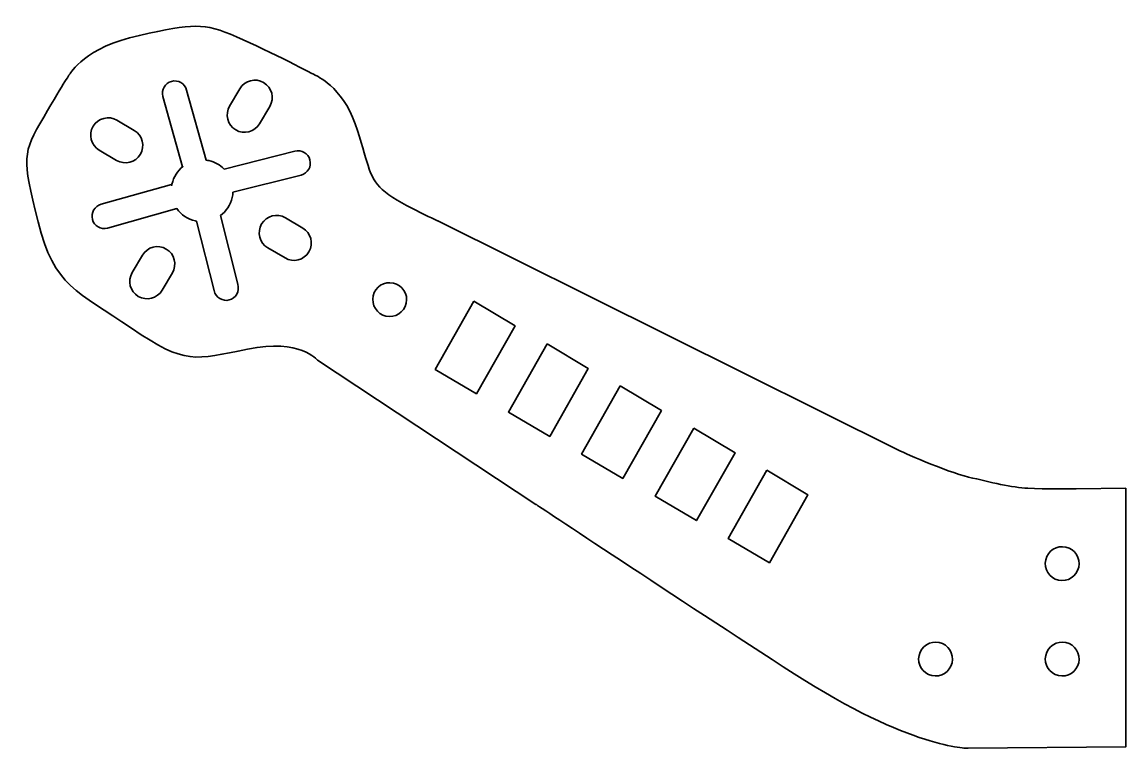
# Model space of a CAD drawing. Header units: inches. Extents: x 48 to 467, y -379 to -103.
import ezdxf

# ---------------------------------------------------------------- set-up
doc = ezdxf.new("R2010")
doc.units = ezdxf.units.IN
doc.header["$MEASUREMENT"] = 0
doc.layers.add('Layer 2', color=7, linetype='Continuous')

# ---------------------------------------------------------------- blocks, each defined once
blk = doc.blocks.new('block 2')
at = {"layer": 'Layer 2', "color": 13, "lineweight": 35, "true_color": 0xf06a5b}
for points in [[(219.36, -209.08), (235, -218.45), (220.35, -244.21), (204.68, -234.97), (219.36, -209.08)], [(247.19, -225.33), (262.83, -234.7), (248.18, -260.45), (232.51, -251.21), (247.19, -225.33)], [(274.94, -241.26), (290.57, -250.63), (275.91, -276.39), (260.25, -267.15), (274.94, -241.26)], [(302.91, -257.25), (318.54, -266.63), (303.89, -292.38), (288.23, -283.14), (302.91, -257.25)], [(330.6, -273.26), (346.24, -282.63), (331.59, -308.38), (315.92, -299.14), (330.6, -273.26)]]:
    blk.add_lwpolyline(points, dxfattribs=at)
for points, knots in [([(466.96, -280.12), (466.96, -280.12), (466.96, -378.27), (466.96, -378.27), (466.96, -378.27), (407.03, -378.84), (407.03, -378.84), (407.03, -378.84), (385.22, -379.09), (340.98, -350.56), (296.74, -322.02), (242.96, -286.24), (242.96, -286.24), (242.96, -286.24), (159.96, -231.51), (159.96, -231.51), (159.96, -231.51), (153.53, -223.19), (133.44, -227.27), (113.36, -231.35), (110.02, -233.46), (89.43, -219.39), (68.83, -205.32), (59.92, -203.61), (53.87, -178.93), (47.82, -154.25), (47.91, -153.22), (56.02, -139.21), (64.13, -125.19), (66.06, -122.72), (66.06, -122.72), (66.06, -122.72), (71.72, -112.59), (92.37, -108.17), (113.01, -103.74), (116.39, -103.12), (129.29, -108.73), (142.2, -114.35), (159.28, -123.33), (159.28, -123.33), (159.28, -123.33), (169.36, -127.65), (174.3, -141.73), (179.24, -155.81), (178.94, -161.65), (184.6, -166.72), (190.26, -171.78), (205.74, -178.64), (205.74, -178.64), (205.74, -178.64), (380.63, -265.7), (380.63, -265.7), (380.63, -265.7), (398.76, -273.89), (407.19, -275.86), (415.61, -277.82), (423.74, -279.86), (429.76, -280.14), (435.78, -280.41), (448.1, -280.32), (448.1, -280.32), (448.1, -280.32), (466.96, -280.12), (466.96, -280.12)], [0, 0, 0, 0, 1, 1, 1, 2, 2, 2, 3, 3, 3, 4, 4, 4, 5, 5, 5, 6, 6, 6, 7, 7, 7, 8, 8, 8, 9, 9, 9, 10, 10, 10, 11, 11, 11, 12, 12, 12, 13, 13, 13, 14, 14, 14, 15, 15, 15, 16, 16, 16, 17, 17, 17, 18, 18, 18, 19, 19, 19, 20, 20, 20, 21, 21, 21, 21]), ([(157.12, -155.47), (156.46, -152.97), (153.9, -151.49), (151.4, -152.15), (151.4, -152.15), (124.53, -158.96), (124.53, -158.96), (123.01, -157.39), (121.04, -156.24), (118.75, -155.72), (118.41, -155.65), (118.07, -155.59), (117.74, -155.55), (117.74, -155.55), (110.29, -128.93), (110.29, -128.93), (109.63, -126.44), (107.06, -124.95), (104.57, -125.62), (102.07, -126.28), (100.59, -128.84), (101.25, -131.34), (101.25, -131.34), (108.72, -158.04), (108.72, -158.04), (108.72, -158.04), (108.86, -158.01), (108.86, -158.01), (106.84, -159.62), (105.34, -161.89), (104.73, -164.6), (104.69, -164.78), (104.67, -164.96), (104.64, -165.15), (104.64, -165.15), (104.55, -164.83), (104.55, -164.83), (104.55, -164.83), (77.85, -172.3), (77.85, -172.3), (75.35, -172.96), (73.86, -175.53), (74.53, -178.02), (75.2, -180.52), (77.76, -182), (80.26, -181.33), (80.26, -181.33), (106.63, -173.96), (106.63, -173.96), (108.25, -176.23), (110.67, -177.95), (113.61, -178.61), (113.75, -178.64), (113.88, -178.65), (114.02, -178.68), (114.02, -178.68), (120.72, -205.09), (120.72, -205.09), (121.42, -207.7), (124.01, -209.29), (126.5, -208.62), (129, -207.96), (130.45, -205.3), (129.76, -202.68), (129.76, -202.68), (123.14, -176.59), (123.14, -176.59), (125.32, -174.97), (126.97, -172.6), (127.62, -169.73), (127.77, -169.07), (127.84, -168.41), (127.88, -167.76), (127.88, -167.76), (153.81, -161.19), (153.81, -161.19), (156.3, -160.52), (157.79, -157.97), (157.12, -155.47)], [0, 0, 0, 0, 1, 1, 1, 2, 2, 2, 3, 3, 3, 4, 4, 4, 5, 5, 5, 6, 6, 6, 7, 7, 7, 8, 8, 8, 9, 9, 9, 10, 10, 10, 11, 11, 11, 12, 12, 12, 13, 13, 13, 14, 14, 14, 15, 15, 15, 16, 16, 16, 17, 17, 17, 18, 18, 18, 19, 19, 19, 20, 20, 20, 21, 21, 21, 22, 22, 22, 23, 23, 23, 24, 24, 24, 25, 25, 25, 26, 26, 26, 26]), ([(139.55, -126.09), (142.7, -127.94), (143.74, -131.99), (141.88, -135.14), (141.88, -135.14), (138, -141.71), (138, -141.71), (136.16, -144.85), (132.1, -145.89), (128.96, -144.04), (128.96, -144.04), (128.96, -144.04), (128.96, -144.04), (125.81, -142.18), (124.77, -138.13), (126.62, -134.99), (126.62, -134.99), (130.5, -128.42), (130.5, -128.42), (132.36, -125.28), (136.41, -124.23), (139.55, -126.09), (139.55, -126.09), (139.55, -126.09), (139.55, -126.09)], [0, 0, 0, 0, 1, 1, 1, 2, 2, 2, 3, 3, 3, 4, 4, 4, 5, 5, 5, 6, 6, 6, 7, 7, 7, 8, 8, 8, 8]), ([(92.73, -153.3), (90.88, -156.44), (86.82, -157.49), (83.68, -155.63), (83.68, -155.63), (77.11, -151.75), (77.11, -151.75), (73.96, -149.9), (72.93, -145.85), (74.77, -142.7), (74.77, -142.7), (74.77, -142.7), (74.77, -142.7), (76.63, -139.56), (80.68, -138.52), (83.82, -140.37), (83.82, -140.37), (90.4, -144.25), (90.4, -144.25), (93.54, -146.11), (94.58, -150.16), (92.73, -153.3), (92.73, -153.3), (92.73, -153.3), (92.73, -153.3)], [0, 0, 0, 0, 1, 1, 1, 2, 2, 2, 3, 3, 3, 4, 4, 4, 5, 5, 5, 6, 6, 6, 7, 7, 7, 8, 8, 8, 8]), ([(156.73, -190.36), (154.88, -193.5), (150.82, -194.55), (147.68, -192.69), (147.68, -192.69), (141.11, -188.81), (141.11, -188.81), (137.97, -186.96), (136.93, -182.9), (138.78, -179.76), (138.78, -179.76), (138.78, -179.76), (138.78, -179.76), (140.63, -176.62), (144.68, -175.57), (147.83, -177.43), (147.83, -177.43), (154.4, -181.31), (154.4, -181.31), (157.54, -183.16), (158.58, -187.21), (156.73, -190.36), (156.73, -190.36), (156.73, -190.36), (156.73, -190.36)], [0, 0, 0, 0, 1, 1, 1, 2, 2, 2, 3, 3, 3, 4, 4, 4, 5, 5, 5, 6, 6, 6, 7, 7, 7, 8, 8, 8, 8]), ([(102.55, -189.29), (105.7, -191.15), (106.74, -195.2), (104.89, -198.34), (104.89, -198.34), (101, -204.91), (101, -204.91), (99.15, -208.06), (95.1, -209.1), (91.96, -207.25), (91.96, -207.25), (91.96, -207.25), (91.96, -207.25), (88.81, -205.39), (87.77, -201.34), (89.63, -198.2), (89.63, -198.2), (93.5, -191.63), (93.5, -191.63), (95.36, -188.49), (99.41, -187.44), (102.55, -189.29), (102.55, -189.29), (102.55, -189.29), (102.55, -189.29)], [0, 0, 0, 0, 1, 1, 1, 2, 2, 2, 3, 3, 3, 4, 4, 4, 5, 5, 5, 6, 6, 6, 7, 7, 7, 8, 8, 8, 8]), ([(193.67, -209.89), (192.89, -213.35), (189.45, -215.53), (186, -214.75), (182.53, -213.98), (180.36, -210.54), (181.14, -207.08), (181.92, -203.62), (185.35, -201.44), (188.81, -202.22), (192.27, -203), (194.45, -206.43), (193.67, -209.89)], [0, 0, 0, 0, 1, 1, 1, 2, 2, 2, 3, 3, 3, 4, 4, 4, 4]), ([(449.03, -310.13), (448.26, -313.59), (444.82, -315.77), (441.36, -314.99), (437.9, -314.22), (435.73, -310.78), (436.51, -307.32), (437.28, -303.86), (440.71, -301.68), (444.18, -302.46), (447.64, -303.24), (449.81, -306.67), (449.03, -310.13)], [0, 0, 0, 0, 1, 1, 1, 2, 2, 2, 3, 3, 3, 4, 4, 4, 4]), ([(400.93, -346.37), (400.15, -349.84), (396.72, -352.01), (393.26, -351.23), (389.8, -350.46), (387.62, -347.02), (388.4, -343.56), (389.17, -340.1), (392.61, -337.92), (396.07, -338.7), (399.53, -339.48), (401.71, -342.91), (400.93, -346.37)], [0, 0, 0, 0, 1, 1, 1, 2, 2, 2, 3, 3, 3, 4, 4, 4, 4]), ([(449.04, -346.38), (448.26, -349.84), (444.83, -352.01), (441.36, -351.23), (437.9, -350.46), (435.73, -347.02), (436.5, -343.56), (437.28, -340.1), (440.72, -337.92), (444.18, -338.7), (447.64, -339.48), (449.81, -342.92), (449.04, -346.38)], [0, 0, 0, 0, 1, 1, 1, 2, 2, 2, 3, 3, 3, 4, 4, 4, 4])]:
    blk.add_open_spline(points, degree=3, knots=knots, dxfattribs=at)

msp = doc.modelspace()

# ---------------------------------------------------------------- block references
at = {"layer": 'Layer 2'}
msp.add_blockref('block 2', (0, 0), dxfattribs=at)

doc.saveas('drawing.dxf')
